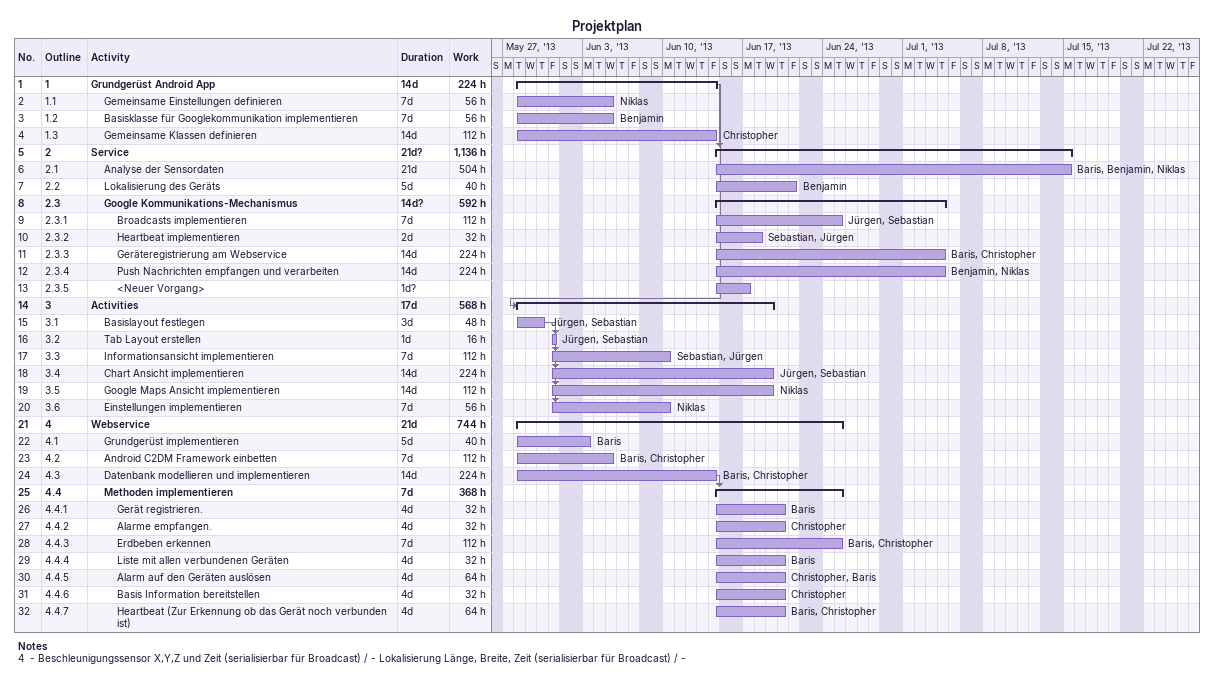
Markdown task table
Projektplan

| ID | WBS | Task | Duration | Start | Finish | Predecessors | Resources | Work (h) |
|---|---|---|---|---|---|---|---|---|
| 1 | 1 | **Grundgerüst Android App** | 14d | 2013-05-28 | 2013-06-14 |  |  | 224 |
| 2 | 1.1 | Gemeinsame Einstellungen definieren | 7d | 2013-05-28 | 2013-06-05 |  | Niklas | 56 |
| 3 | 1.2 | Basisklasse für Googlekommunikation implementieren | 7d | 2013-05-28 | 2013-06-05 |  | Benjamin | 56 |
| 4 | 1.3 | Gemeinsame Klassen definieren | 14d | 2013-05-28 | 2013-06-14 |  | Christopher | 112 |
| 5 | 2 | **Service** | 21d? | 2013-06-14 | 2013-07-15 | 1 |  | 1136 |
| 6 | 2.1 | Analyse der Sensordaten | 21d | 2013-06-14 | 2013-07-15 |  | Baris, Benjamin, Niklas | 504 |
| 7 | 2.2 | Lokalisierung des Geräts | 5d | 2013-06-14 | 2013-06-21 |  | Benjamin | 40 |
| 8 | 2.3 | **Google Kommunikations-Mechanismus** | 14d? | 2013-06-14 | 2013-07-04 |  |  | 592 |
| 9 | 2.3.1 | Broadcasts implementieren | 7d | 2013-06-14 | 2013-06-25 |  | Jürgen, Sebastian | 112 |
| 10 | 2.3.2 | Heartbeat implementieren | 2d | 2013-06-14 | 2013-06-18 |  | Sebastian, Jürgen | 32 |
| 11 | 2.3.3 | Geräteregistrierung am Webservice | 14d | 2013-06-14 | 2013-07-04 |  | Baris, Christopher | 224 |
| 12 | 2.3.4 | Push Nachrichten empfangen und verarbeiten | 14d | 2013-06-14 | 2013-07-04 |  | Benjamin, Niklas | 224 |
| 13 | 2.3.5 | <Neuer Vorgang> | 1d? | 2013-06-14 | 2013-06-17 |  |  |  |
| 14 | 3 | **Activities** | 17d | 2013-05-28 | 2013-06-19 | 1 |  | 568 |
| 15 | 3.1 | Basislayout festlegen | 3d | 2013-05-28 | 2013-05-30 |  | Jürgen, Sebastian | 48 |
| 16 | 3.2 | Tab Layout erstellen | 1d | 2013-05-31 | 2013-05-31 | 15 | Jürgen, Sebastian | 16 |
| 17 | 3.3 | Informationsansicht implementieren | 7d | 2013-05-31 | 2013-06-10 | 15 | Sebastian, Jürgen | 112 |
| 18 | 3.4 | Chart Ansicht implementieren | 14d | 2013-05-31 | 2013-06-19 | 15 | Jürgen, Sebastian | 224 |
| 19 | 3.5 | Google Maps Ansicht implementieren | 14d | 2013-05-31 | 2013-06-19 | 15 | Niklas | 112 |
| 20 | 3.6 | Einstellungen implementieren | 7d | 2013-05-31 | 2013-06-10 | 15 | Niklas | 56 |
| 21 | 4 | **Webservice** | 21d | 2013-05-28 | 2013-06-25 |  |  | 744 |
| 22 | 4.1 | Grundgerüst implementieren | 5d | 2013-05-28 | 2013-06-03 |  | Baris | 40 |
| 23 | 4.2 | Android C2DM Framework einbetten | 7d | 2013-05-28 | 2013-06-05 |  | Baris, Christopher | 112 |
| 24 | 4.3 | Datenbank modellieren und implementieren | 14d | 2013-05-28 | 2013-06-14 |  | Baris, Christopher | 224 |
| 25 | 4.4 | **Methoden implementieren** | 7d | 2013-06-14 | 2013-06-25 | 24 |  | 368 |
| 26 | 4.4.1 | Gerät registrieren. | 4d | 2013-06-14 | 2013-06-20 |  | Baris | 32 |
| 27 | 4.4.2 | Alarme empfangen. | 4d | 2013-06-14 | 2013-06-20 |  | Christopher | 32 |
| 28 | 4.4.3 | Erdbeben erkennen | 7d | 2013-06-14 | 2013-06-25 |  | Baris, Christopher | 112 |
| 29 | 4.4.4 | Liste mit allen verbundenen Geräten | 4d | 2013-06-14 | 2013-06-20 |  | Baris | 32 |
| 30 | 4.4.5 | Alarm auf den Geräten auslösen | 4d | 2013-06-14 | 2013-06-20 |  | Christopher, Baris | 64 |
| 31 | 4.4.6 | Basis Information bereitstellen | 4d | 2013-06-14 | 2013-06-20 |  | Christopher | 32 |
| 32 | 4.4.7 | Heartbeat (Zur Erkennung ob das Gerät noch verbunden ist) | 4d | 2013-06-14 | 2013-06-20 |  | Baris, Christopher | 64 |

Notes
- 4: - Beschleunigungssensor X,Y,Z und Zeit (serialisierbar für Broadcast) / - Lokalisierung Länge, Breite, Zeit (serialisierbar für Broadcast) / -
